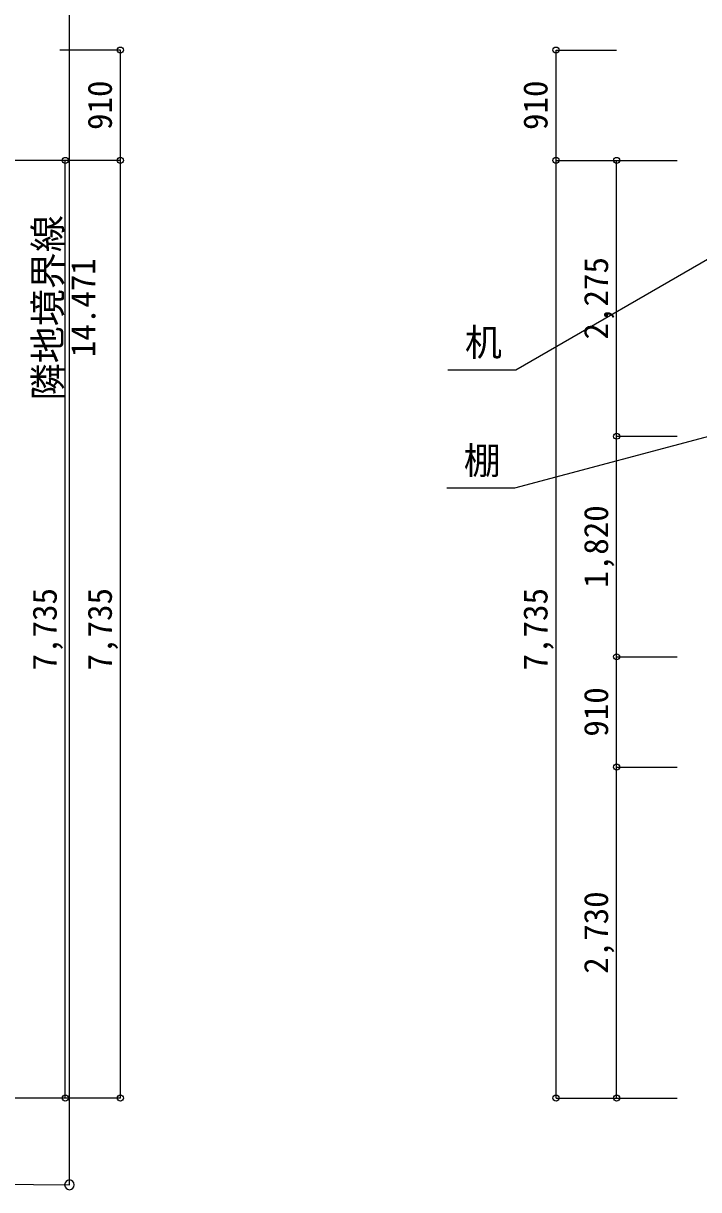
# Model space of a CAD drawing. Header units: millimetres. Extents: x 10 to 410, y 10 to 287.
# Drawn here: x 183.7 to 239.4, y 96.5 to 192.7 of the extents above; entities that cross this region are included whole.
import ezdxf
from ezdxf.enums import TextEntityAlignment as Align

# ---------------------------------------------------------------- set-up
doc = ezdxf.new("R2010")
doc.units = ezdxf.units.MM
doc.layers.add('LAYER6', color=252, linetype='Continuous')
doc.styles.add('ＭＳ ゴシック', font='msgothic.ttc')

# ---------------------------------------------------------------- blocks, each defined once
blk = doc.blocks.new('FcPack%d0')
at = {"layer": 'LAYER6', "color": 3, "linetype": 'Continuous', "lineweight": 13}
for p, q in [((40.667, -79.447), (40.667, 65.265)), ((-30.838, -78.632), (40.667, -79.447))]:
    blk.add_line(p, q, dxfattribs=at)
at = {"layer": 'LAYER6', "color": 1, "linetype": 'Continuous', "lineweight": 13}
for p, q in [((44.867, 14.163), (39.867, 14.163)), ((44.867, 5.063), (44.867, 14.163)), ((40.317, 5.063), (35.317, 5.063)), ((44.867, 5.063), (39.867, 5.063)), ((44.867, 5.063), (39.867, 5.063)), ((40.317, -72.287), (40.317, 5.063)), ((44.867, -72.287), (44.867, 5.063)), ((40.317, -72.287), (35.317, -72.287)), ((44.867, -72.287), (39.867, -72.287))]:
    blk.add_line(p, q, dxfattribs=at)
for centre in [(44.867, 14.163), (40.317, 5.063), (44.867, 5.063), (44.867, 5.063), (40.317, -72.287), (44.867, -72.287)]:
    blk.add_circle(centre, 0.25, dxfattribs=at)
at = {"layer": 'LAYER6', "color": 3, "linetype": 'Continuous', "lineweight": 13}
for start, end in [(0, 180), (180, 0)]:
    blk.add_arc((40.667, -79.447), 0.4, start, end, dxfattribs=at)
at = {"layer": 'LAYER6', "color": 2, "linetype": 'Continuous', "lineweight": 13, "style": 'ＭＳ ゴシック'}
for s, height, p in [('910', 2, (44.767, 9.613)), ('隣地境界線', 2.24, (40.667, -7.091)), ('7,735', 2, (40.217, -33.612)), ('7,735', 2, (44.767, -33.612))]:
    blk.add_text(s, height=height, rotation=90, dxfattribs=at).set_placement(p, align=Align.BOTTOM_CENTER)
blk.add_text('14.471', height=2, rotation=90, dxfattribs=at).set_placement((40.802, -7.091), align=Align.TOP_CENTER)
blk = doc.blocks.new('FcPack%d1')
at = {"layer": 'LAYER6', "color": 1, "linetype": 'Continuous', "lineweight": 13}
for p, q in [((-47.166, 54.762), (-42.166, 54.762)), ((-47.166, 45.662), (-47.166, 54.762)), ((-47.166, -31.687), (-47.166, 45.662)), ((-47.166, 45.662), (-42.166, 45.662)), ((-47.166, 45.662), (-42.166, 45.662)), ((-42.166, 45.662), (-37.166, 45.662)), ((-42.166, 22.912), (-42.166, 45.662)), ((-42.166, 4.712), (-42.166, 22.912)), ((-42.166, 22.912), (-37.166, 22.912)), ((-42.166, -4.388), (-42.166, 4.712)), ((-42.166, 4.712), (-37.166, 4.712)), ((-42.166, -31.687), (-42.166, -4.388)), ((-42.166, -4.388), (-37.166, -4.388)), ((-47.166, -31.687), (-42.166, -31.687)), ((-42.166, -31.687), (-37.166, -31.687))]:
    blk.add_line(p, q, dxfattribs=at)
at = {"layer": 'LAYER6', "color": 2, "linetype": 'Continuous', "lineweight": 13}
for p, q in [((-26.231, 42.367), (-50.486, 28.363)), ((-50.486, 28.363), (-56.086, 28.363)), ((-25.48, 25.338), (-50.584, 18.611)), ((-50.584, 18.611), (-56.184, 18.611))]:
    blk.add_line(p, q, dxfattribs=at)
at = {"layer": 'LAYER6', "color": 1, "linetype": 'Continuous', "lineweight": 13}
for centre in [(-47.166, 54.762), (-47.166, 45.662), (-47.166, 45.662), (-42.166, 45.662), (-42.166, 22.912), (-42.166, 22.912), (-42.166, 4.712), (-42.166, 4.712), (-42.166, -4.388), (-42.166, -4.388), (-47.166, -31.687), (-42.166, -31.687)]:
    blk.add_circle(centre, 0.25, dxfattribs=at)
at = {"layer": 'LAYER6', "color": 2, "linetype": 'Continuous', "lineweight": 13, "style": 'ＭＳ ゴシック'}
for s, p in [('910', (-47.266, 50.212)), ('2,275', (-42.266, 34.287)), ('1,820', (-42.266, 13.813)), ('7,735', (-47.266, 6.987)), ('910', (-42.266, 0.162)), ('2,730', (-42.266, -18.038))]:
    blk.add_text(s, height=2, rotation=90, dxfattribs=at).set_placement(p, align=Align.BOTTOM_CENTER)
for s, p in [('机', (-54.686, 28.863)), ('棚', (-54.784, 19.111))]:
    blk.add_text(s, height=2.24, dxfattribs=at).set_placement(p, align=Align.BOTTOM_LEFT)

msp = doc.modelspace()

# ---------------------------------------------------------------- block references
at = {"layer": 'LAYER6', "color": 2, "linetype": 'Continuous', "lineweight": 13}
msp.add_blockref('FcPack%d0', (146.833, 176.337), dxfattribs=at)
at = {"layer": 'LAYER6', "color": 1, "linetype": 'Continuous', "lineweight": 13}
msp.add_blockref('FcPack%d1', (274.816, 135.737), dxfattribs=at)

doc.saveas('drawing.dxf')
